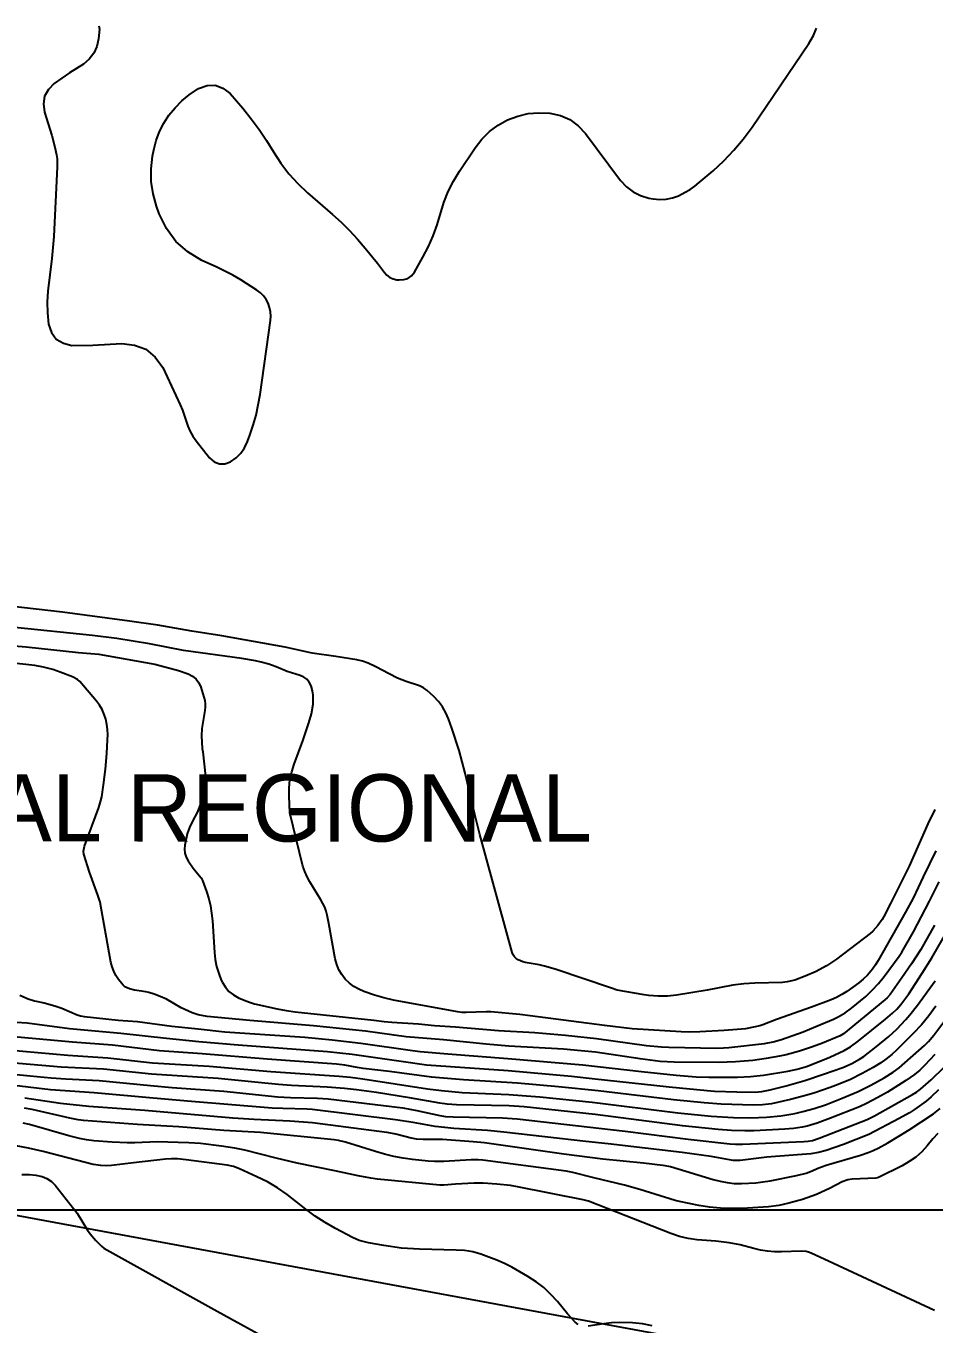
# Model space of a CAD drawing. Header units: centimetres. Extents: x 0 to 1302389, y -144212 to 85618.
# Drawn here: x 374590 to 380644, y -70840 to -62188 of the extents above; entities that cross this region are included whole.
import ezdxf

# ---------------------------------------------------------------- set-up
doc = ezdxf.new("R2010")
doc.units = ezdxf.units.CM
doc.header["$LTSCALE"] = 4
for name, color, linetype in [('CANEVA', 252, 'Continuous'), ('CURVAS-INTERMEDIARIAS', 39, 'Continuous'), ('CURVAS-MESTRA', 34, 'Continuous'), ('LIMITE-L', 7, 'Continuous')]:
    doc.layers.add(name, color=color, linetype=linetype)
doc.layers.add('textos', color=2, linetype='Continuous', lineweight=9)
doc.styles.add('EC_NOMES', font='GOTHIC.TTF')

msp = doc.modelspace()

# ---------------------------------------------------------------- linework, layer by layer
at = {"layer": 'CANEVA'}
msp.add_line((359448.449, -67330.225), (393383.191, -73597.854), dxfattribs=at)
at = {"layer": 'CURVAS-INTERMEDIARIAS'}
for points, elevation in [([(375075.566, -62187.972), (375079.329, -62210.321), (375074.296, -62274.498), (375062.823, -62324.767), (375043.378, -62370.178), (375011.953, -62408.299), (374972.556, -62441.563), (374880.281, -62500.694), (374777.301, -62571.419), (374739.322, -62611.877), (374713.832, -62656.547), (374707.061, -62707.532), (374712.758, -62762.725), (374761.549, -62917.629), (374783.318, -62995.118), (374794.439, -63047.503), (374797.824, -63073.901), (374799.012, -63100.502), (374798.739, -63127.218), (374774.693, -63591.54), (374769.757, -63664.684), (374763.311, -63737.672), (374735.852, -63956.471), (374731.649, -64028.12), (374733.437, -64099.871), (374739.797, -64176.501), (374760.584, -64232.251), (374791.913, -64276.196), (374839.08, -64302.431), (374896.799, -64316.861), (375036.685, -64315.526), (375228.367, -64305.048), (375314.138, -64315.538), (375390.024, -64342.943), (375451.051, -64395.707), (375502.188, -64465.363), (375618.591, -64713.268), (375632.85, -64748.394), (375669.251, -64855.91), (375684.319, -64890.111), (375703.246, -64922.35), (375724.748, -64953.27), (375814.397, -65067.377), (375845.776, -65092.287), (375879.133, -65106.758), (375915.474, -65105.565), (375953.796, -65093.924), (375990.507, -65066.914), (376022.478, -65035.938), (376047.359, -64999.01), (376067.488, -64958.124), (376083.275, -64915.119), (376105.214, -64848.905), (376124.286, -64781.969), (376139.058, -64713.955), (376150.96, -64645.229), (376220.328, -64151.677), (376221.988, -64122.055), (376220.465, -64092.879), (376214.15, -64064.348), (376204.643, -64036.252), (376190.485, -64010.296), (376173.693, -63986.58), (376152.971, -63966.202), (376129.627, -63948.056), (376022.316, -63880.734), (375968.313, -63849.699), (375856.952, -63793.77), (375762.12, -63750.249), (375669.273, -63692.854), (375588.975, -63623.984), (375527.496, -63537.884), (375478.578, -63440.299), (375460.049, -63388.128), (375438.159, -63306.248), (375425.101, -63223.689), (375425.265, -63140.106), (375434.252, -63055.831), (375442.351, -63012.916), (375458.394, -62951.349), (375479.663, -62892.056), (375508.769, -62836.206), (375543.099, -62782.629), (375584.032, -62733.585), (375628.217, -62688.061), (375677.269, -62647.844), (375740.181, -62604.583), (375797.448, -62585.404), (375852.247, -62581.954), (375903.329, -62602.081), (375951.934, -62637.926), (376035.422, -62736.281), (376091.403, -62805.94), (376144.794, -62877.442), (376194.273, -62951.688), (376241.151, -63027.774), (376289.567, -63102.341), (376342.541, -63173.137), (376402.341, -63238.252), (376466.699, -63299.597), (376633.954, -63443.656), (376691.783, -63496.285), (376747.563, -63550.898), (376800.272, -63608.48), (376850.943, -63668.038), (376932.877, -63770.139), (376979.879, -63831.623), (376996.929, -63849.438), (377015.945, -63863.855), (377037.91, -63873.172), (377061.84, -63879.092), (377078.139, -63880.997), (377108.829, -63878.852), (377136.43, -63870.602), (377159.385, -63853.213), (377179.26, -63829.722), (377236.78, -63728.294), (377272.71, -63658.543), (377304.754, -63587.222), (377330.975, -63513.57), (377376.465, -63363.633), (377404.498, -63291.096), (377439.868, -63221.849), (377480.128, -63154.773), (377584.78, -62999.324), (377630.081, -62942.706), (377680.433, -62891.996), (377738.343, -62850.132), (377801.296, -62814.165), (377869.286, -62789.122), (377938.543, -62771.863), (378009.699, -62766.276), (378082.113, -62768.472), (378152.803, -62785.602), (378216.42, -62812.382), (378271.567, -62853.905), (378321.069, -62905.25), (378554.252, -63217.716), (378593.589, -63259.461), (378637.338, -63294.105), (378687.736, -63318.099), (378742.546, -63335.002), (378772.154, -63340.521), (378815.344, -63344.394), (378857.863, -63343.004), (378899.379, -63333.716), (378940.215, -63319.164), (378985.704, -63296.208), (379018.051, -63277.189), (379048.751, -63255.617), (379078.358, -63232.332), (379170.543, -63153.603), (379242.435, -63087.018), (379310.434, -63016.926), (379372.577, -62941.608), (379430.824, -62862.803), (379810.062, -62303.931), (379839.961, -62250.59), (379860.098, -62202.971)], 75346.049), ([(380648.428, -67410.52), (380602.858, -67505.197), (380478.06, -67787.392), (380354.421, -68037.957), (380309.744, -68122.856), (380297.348, -68143.33), (380268.981, -68183.931), (380236.506, -68220.986), (380218.291, -68237.517), (379994.446, -68407.316), (379928.107, -68452.234), (379858.696, -68491.559), (379785.204, -68522.579), (379715.271, -68547.446), (379695.656, -68553.614), (379665.496, -68560.023), (379634.813, -68562.737), (379449.675, -68567.198), (379376.393, -68572.443), (379303.628, -68582.405), (379131.951, -68614.182), (378927.986, -68648.692), (378866.23, -68655.681), (378804.081, -68655.908), (378741.992, -68650.592), (378711.161, -68646.205), (378530.52, -68613.804), (378492.765, -68602.625), (378117.987, -68473.984), (378047.182, -68453.852), (378011.181, -68446.291), (377919.024, -68430.871), (377902.767, -68426.429), (377871.735, -68413.086), (377858.402, -68403.621), (377847.067, -68392.558), (377838.731, -68379.089), (377832.394, -68364.014), (377615.057, -67576.752), (377582.188, -67444.461), (377518.136, -67169.263), (377478.088, -67017.727), (377429.109, -66868.838), (377406.764, -66807.144), (377388.478, -66766.004), (377366.711, -66727.14), (377339.718, -66691.709), (377309.254, -66658.555), (377265.114, -66616.866), (377241.185, -66598.592), (377213.983, -66585.693), (377125.309, -66556.464), (377066.699, -66534.623), (377010.432, -66507.284), (376923.349, -66460.056), (376870.441, -66435.487), (376833.886, -66422.583), (376796.125, -66413.795), (376656.814, -66390.446), (376498.784, -66368.86), (376319.011, -66328.248), (375896.241, -66253.67), (375694.83, -66222.714), (375467.995, -66182.622), (375280.559, -66155.625), (374832.809, -66096.288), (374381.89, -66043.136)], 75445.713), ([(380655.795, -67685.059), (380571.093, -67859.03), (380505.037, -68001.905), (380453.683, -68096.01), (380271.519, -68417.119), (380253.594, -68446.514), (380233.904, -68474.762), (380200.283, -68513.795), (380171.042, -68540.968), (380141.711, -68565.276), (380063.214, -68622.686), (380029.274, -68643.853), (379994.026, -68662.67), (379957.376, -68678.593), (379826.075, -68729.088), (379593.948, -68810.115), (379503.473, -68845.234), (379483.262, -68851.606), (379440.379, -68861.878), (379386.743, -68872.15), (379359.663, -68875.551), (379244.068, -68883.977), (379082.127, -68893.219), (379014.667, -68894.38), (378958.534, -68892.982), (378632.403, -68872.172), (378447.769, -68850.851), (377951.517, -68785.242), (377883.127, -68777.719), (377689.717, -68759.966), (377657.554, -68759.549), (377524.644, -68763.886), (377495.962, -68763.007), (377467.439, -68759.675), (377040.114, -68680.901), (376976.253, -68665.65), (376913.056, -68647.897), (376841.895, -68624.213), (376808.103, -68609.297), (376776.304, -68591.383), (376747.504, -68568.976), (376718.56, -68541.202), (376695.312, -68510.739), (376675.863, -68478.415), (376662.125, -68443.273), (376652.197, -68406.261), (376609.44, -68170.074), (376598.004, -68115.442), (376590.687, -68088.713), (376581.63, -68062.685), (376569.984, -68037.721), (376556.607, -68013.46), (376482.096, -67892.125), (376463.719, -67858.944), (376448.045, -67824.621), (376436.661, -67788.637), (376349.145, -67432.84), (376343.67, -67322.331), (376344.645, -67267.559), (376349.932, -67213.472), (376361.689, -67160.408), (376377.758, -67108.029), (376435.828, -66952.317), (376476.873, -66833.525), (376493.558, -66772.655), (376504.198, -66707.75), (376505.603, -66677.807), (376504.424, -66648.137), (376499.371, -66618.866), (376490.354, -66585.762), (376478.307, -66562.254), (376462.855, -66542.262), (376442.308, -66527.572), (376418.366, -66516.4), (376331.71, -66490.341), (376257.718, -66460.418), (376208.113, -66442.5), (376157.249, -66428.544), (376119.876, -66420.284), (376030.144, -66404.795), (375640.816, -66350.705), (375413.911, -66305.837), (375194.665, -66271.464), (375033.557, -66251.61), (374516.051, -66198.19)], 75545.377), ([(374240.173, -66297.092), (374591.219, -66326.224), (374939.639, -66364.529), (375075.513, -66375.972), (375448.212, -66441.738), (375607.159, -66484.645), (375671.559, -66507.131), (375699.877, -66522.435), (375724.072, -66541.68), (375742.06, -66566.823), (375755.906, -66595.894), (375776.422, -66661.729), (375781.683, -66684.005), (375784.85, -66706.42), (375784.865, -66729.055), (375782.785, -66751.839), (375762.411, -66871.206), (375759.43, -66920.6), (375763.981, -67003.676), (375769.544, -67026.017), (375786.105, -67190.8), (375787.154, -67233.571), (375784.021, -67275.721), (375774.637, -67316.93), (375761.071, -67357.508), (375730.538, -67429.645), (375702.192, -67482.868), (375679.831, -67530.021), (375665.142, -67573.553), (375649.941, -67647.407), (375647.907, -67675.429), (375650.005, -67702.644), (375658.306, -67728.653), (375670.741, -67753.845), (375704.175, -67801.644), (375745.41, -67849.628), (375757.372, -67866.624), (375767.052, -67885.003), (375794.028, -67958.275), (375808.4, -68005.685), (375820.117, -68053.639), (375827.844, -68102.397), (375832.931, -68151.68), (375845.984, -68363.935), (375851.576, -68411.356), (375860.591, -68457.919), (375874.741, -68503.181), (375892.303, -68547.582), (375899.411, -68562.983), (375919.301, -68595.663), (375943.027, -68624.359), (375972.54, -68647.079), (376005.901, -68665.809), (376045.609, -68682.497), (376079.558, -68695.132), (376114.433, -68704.898), (376264.377, -68739.646), (376324.521, -68751.322), (376385.254, -68759.691), (376909.673, -68813.992), (376977.976, -68823.192), (377029.534, -68828.175), (377206.705, -68838.651), (377313.796, -68850.971), (377452.619, -68859.341), (377741.094, -68883.413), (377982.778, -68897.433), (378188.146, -68914.536), (378393.027, -68937.023), (378727.08, -68983.529), (378826.102, -68992.625), (378875.773, -68994.766), (379194.095, -69000.512), (379241.276, -68999.892), (379276.526, -68997.038), (379514.221, -68969.386), (379571.915, -68959.641), (379628.15, -68943.585), (379771.592, -68891.775), (379855.881, -68857.773), (379973.246, -68808.323), (380005.548, -68793.218), (380051.598, -68765.967), (380094.782, -68734.366), (380188.771, -68656.295), (380232.442, -68614.811), (380273.368, -68570.691), (380310.961, -68523.706), (380411.782, -68387.79), (380429.007, -68362.026), (380506.333, -68224.972), (380613.72, -68021.735), (380678.64, -67892.424)], 75645.041), ([(374548.619, -68647.231), (374603.782, -68673.139), (374645.836, -68686.835), (374711.277, -68700.391), (374782.218, -68719.179), (374828.178, -68735.654), (374930.524, -68780.361), (374954.109, -68786.774), (374978.278, -68790.579), (375205.36, -68813.964), (375333.031, -68823.345), (375563.49, -68854.407), (375738.119, -68872.218), (375916.077, -68892.427), (376449.068, -68929.177), (376631.324, -68945.975), (376823.576, -68967.254), (377166.904, -69017.378), (377217.803, -69023.627), (377402.27, -69039.373), (377802.949, -69069.594), (378303.056, -69111.977), (378694.174, -69157.854), (378924.881, -69180.874), (379057.649, -69191.794), (379143.259, -69195.363), (379333.631, -69193.846), (379420.991, -69190.187), (379508.015, -69181.49), (379670.33, -69155.352), (379732.156, -69141.454), (379792.727, -69122.936), (379878.955, -69090.234), (379948.604, -69060.977), (380044.478, -69016.658), (380086.417, -68992.895), (380138.648, -68955.384), (380321.284, -68807.973), (380368.146, -68769.248), (380396.677, -68741.802), (380423.644, -68710.702), (380475.636, -68638.931), (380565.048, -68501.079), (380628.631, -68399.088), (380780.388, -68136.213)], 75844.37), ([(374525.502, -68828.309), (374596.845, -68833.287), (374879.166, -68870.431), (375222.359, -68901.639), (375527.053, -68935.405), (375742.374, -68956.678), (376003.923, -68979.313), (376600.599, -69022.718), (376763.801, -69041.053), (377106.771, -69091.193), (377260.445, -69112.005), (377804.999, -69151.124), (378225.967, -69188.7), (378365.892, -69202.848), (378877.348, -69259.346), (379131.472, -69284.37), (379180.83, -69287.548), (379329.058, -69292.902), (379451.87, -69294.514), (379496.58, -69291.309), (379551.385, -69279.864), (379657.662, -69252.365), (379783.224, -69216.864), (379907.074, -69175.757), (380036.271, -69129.627), (380071.453, -69115.399), (380097.034, -69102.884), (380146.723, -69075.079), (380175.144, -69056.187), (380258.611, -68992.013), (380342.077, -68923.339), (380394.987, -68874.582), (380455.72, -68811.236), (380482.836, -68780.204), (380533.538, -68715.198), (380651.239, -68552.643)], 75944.034), ([(380657.18, -68722.082), (380610.217, -68785.833), (380559.679, -68846.714), (380505.198, -68904.089), (380395.376, -69012.297), (380362.06, -69043.146), (380323.12, -69074.761), (380290.184, -69098.617), (380238.489, -69131.028), (380164.693, -69171.326), (380086.109, -69209.777), (380005.602, -69243.991), (379950.884, -69264.179), (379848.454, -69298.783), (379795.444, -69314.988), (379688.116, -69342.86), (379560.736, -69371.853), (379499.786, -69379.964), (379438.245, -69381.894), (379225.32, -69374.534), (379112.348, -69366.783), (378906.949, -69345.346), (378404.874, -69286.405), (378141.308, -69258.674), (377867.104, -69235.475), (377506.356, -69212.609), (377294.561, -69195.737), (377014.312, -69156.919), (376837.562, -69136.486), (376797.028, -69130.256), (376716.479, -69114.761), (376660.481, -69107.256), (376197.575, -69074.39), (375764.387, -69039.046), (375480.244, -69018.846), (375166.886, -68982.547), (374901.193, -68962.106), (374311.18, -68907.973)], 76043.698), ([(374469.717, -69013.297), (374868.957, -69048.401), (375135.604, -69064.944), (375433.502, -69098.245), (375810.513, -69120.69), (376221.472, -69157.806), (376678.527, -69188.162), (376753.367, -69195.661), (376836.217, -69206.382), (377267.125, -69272.449), (377360.677, -69284.762), (377498.221, -69296.108), (377809.028, -69309.457), (378016.162, -69324.9), (378365.878, -69361.508), (378936.867, -69432.327), (379159.097, -69455.423), (379307.61, -69464.235), (379421.031, -69465.764), (379527.125, -69461.532), (379621.695, -69452.425), (379715.381, -69436.628), (379769.708, -69424.699), (379845.8, -69403.909), (379920.634, -69378.63), (380031.152, -69335.851), (380137.499, -69290.791), (380222.946, -69248.216), (380312.678, -69198.354), (380370.615, -69162.383), (380411.466, -69131.669), (380580.41, -68983.321), (380606.275, -68957.308), (380642.429, -68915.865), (380709.414, -68825.417)], 76143.362), ([(374207.052, -69146.625), (374617.805, -69186.835), (374758.372, -69199.095), (374856.318, -69205.621), (375077.093, -69216.51), (375419.925, -69251.431), (375564.779, -69262.983), (375910.076, -69287.08), (376270.171, -69325.879), (376354.016, -69330.226), (376534.464, -69335.025), (376605.163, -69340.147), (377101.61, -69400.258), (377195.401, -69416.213), (377348.356, -69450.139), (377385.935, -69456.512), (377438.44, -69459.439), (377766.806, -69466.392), (377865.397, -69472.663), (378584.616, -69555.737), (379005.514, -69608.402), (379283.315, -69639.015), (379319.547, -69641.318), (379367.943, -69641.146), (379775.45, -69623.97), (379804.505, -69621.35), (379833.18, -69616.065), (379877.749, -69600.946), (380198.038, -69476.031), (380246.106, -69451.514), (380499.521, -69311.095), (380527.303, -69294.345), (380553.712, -69275.486), (380625.615, -69212.349), (380711.529, -69127.354)], 76342.69), ([(380673.028, -69278.845), (380625.235, -69326.46), (380591.197, -69355.625), (380513.334, -69410.527), (380480.324, -69431.713), (380412.19, -69470.655), (380209.84, -69577.908), (380040.001, -69643.024), (379924.504, -69683.627), (379874.751, -69697.181), (379823.781, -69705.473), (379529.327, -69728.975), (379350.676, -69750.657), (379304.304, -69750.353), (379157.81, -69723.924), (378964.504, -69696.167), (378472.486, -69638.85), (378323.542, -69623.381), (377776.773, -69560.532), (377667.808, -69551.008), (377442.86, -69536.531), (377381.843, -69531.18), (377318.113, -69522.572), (377171.687, -69496.977), (377053.481, -69479.32), (376497.812, -69409.842), (376464.668, -69407.662), (376302.546, -69404.658), (376231.183, -69400.943), (375666.686, -69355.06), (375412.668, -69333.36), (375045.368, -69298.672), (374754.432, -69278.869), (374510.752, -69251.132)], 76442.354), ([(374582.071, -69333.061), (374819.63, -69368.809), (375009.986, -69388.612), (375382.085, -69415.207), (375970.183, -69466.371), (376110.917, -69475.317), (376349.681, -69486.822), (376499.347, -69497.286), (376995.697, -69562.477), (377065.329, -69575.622), (377158.941, -69599.57), (377190.537, -69605.193), (377238.669, -69608.701), (377323.65, -69607.056), (377366.945, -69608.495), (377570.46, -69623.392), (377646.008, -69630.352), (378175.067, -69706.885), (378435.742, -69738.035), (378708.146, -69766.151), (378836.349, -69781.043), (378886.059, -69791.318), (379172.191, -69877.297), (379218.534, -69889.009), (379265.27, -69897.934), (379312.618, -69902.666), (379360.371, -69904.604), (379456.044, -69899.613), (379503.509, -69893.451), (379550.785, -69885.46), (379726.635, -69850.46), (379791.4, -69834.206), (379820.172, -69824.338), (379875.956, -69800.02), (379923.885, -69782.349), (380152.919, -69714.007), (380204.68, -69696.659), (380238.874, -69683.333), (380271.915, -69667.362), (380336.21, -69631.643), (380409.009, -69589.063), (380477.588, -69546.503), (380641.365, -69438.207), (380685.109, -69404.561)], 76542.018), ([(380669.772, -69569.361), (380636.684, -69605.897), (380599.2, -69652.071), (380562.605, -69691.568), (380523.141, -69727.444), (380479.356, -69757.911), (380432.689, -69784.774), (380273.929, -69862.507), (380255.24, -69867.113), (380098.871, -69874.779), (380069.124, -69879.339), (380031.347, -69893.351), (379951.375, -69934.819), (379860.684, -69976.598), (379766.305, -70009.203), (379675.987, -70035.13), (379608.681, -70050.275), (379540.366, -70059.468), (379365.497, -70069.454), (379292.618, -70070.709), (379219.996, -70068.374), (379147.741, -70060.653), (379075.745, -70049.332), (378946.867, -70023.826), (378917.987, -70016.283), (378681.946, -69943.671), (378580.885, -69915.002), (378376.339, -69866.885), (378236.689, -69830.451), (378191.879, -69821.637), (377636.707, -69748.318), (377605.492, -69746.444), (377558.59, -69746.376), (377375.729, -69755.848), (377313.467, -69757.453), (377272.067, -69755.635), (377167.006, -69743.791), (377104.557, -69734.669), (377042.601, -69723.205), (376981.404, -69708.234), (376920.703, -69690.911), (376719.38, -69627.812), (376674.544, -69617.22), (376644.767, -69612.501), (376154.01, -69562.684), (375908.078, -69549.713), (375610.092, -69525.669), (375448.979, -69516.05), (375334.148, -69510.956), (374973.221, -69483.628), (374936.93, -69478.952), (374882.954, -69469.114), (374630.417, -69409.489), (374581.24, -69401.267)], 76641.682), ([(378271.367, -70842.62), (378251.904, -70828.424), (378199.483, -70772.03), (378132.732, -70690.5), (378089.077, -70642.343), (378042.387, -70597.72), (377991.162, -70558.391), (377936.912, -70522.598), (377830.332, -70462.079), (377779.992, -70436.778), (377728.35, -70414.247), (377621.762, -70373.906), (377568.748, -70358.641), (377541.601, -70353.952), (377514.142, -70350.735), (377458.706, -70347.266), (377214.497, -70341.1), (377094.735, -70333.788), (376975.913, -70317.213), (376873.503, -70298.643), (376810.902, -70282.986), (376766.575, -70264.097), (376652.878, -70203.257), (376584.625, -70163.823), (376518.303, -70121.564), (376454.868, -70075.085), (376331.124, -69976.897), (376267.263, -69932.396), (376199.841, -69893.512), (376130.033, -69858.382), (376012.522, -69805.412), (375972.901, -69791.162), (375931.622, -69782.159), (375657.744, -69745.288), (375599.278, -69739.891), (375560.234, -69738.984), (375521.265, -69741.506), (375305.78, -69764.969), (375159.365, -69783.706), (375124.717, -69785.608), (375090.005, -69784.345), (375038.715, -69775.875), (374703.654, -69690.873), (374606.6, -69668.599), (374393.657, -69627.648)], 76841.011), ([(374563.029, -69843.488), (374613.887, -69843.375), (374656.003, -69847.353), (374697.057, -69857.52), (374729.758, -69871.039), (374759.408, -69889.286), (374784.079, -69913.859), (374906.796, -70069.627), (374930.229, -70102.383), (374999.58, -70213.572), (375016.838, -70238.054), (375056.1, -70283.382), (375093.72, -70321.364), (375110.042, -70333.52), (375863.767, -70755.405), (376314.558, -71000.54)], 76940.675), ([(378765.643, -70852.091), (378699.946, -70839.866), (378632.926, -70832.94), (378545.552, -70831.073), (378493.79, -70832.955), (378442.274, -70838.278), (378338.997, -70855.354)], 76841.011)]:
    msp.add_lwpolyline(points, dxfattribs=dict(at, elevation=elevation))
at = {"layer": 'CURVAS-MESTRA'}
for points, elevation in [([(380647.421, -68181.626), (380556.603, -68343.056), (380494.469, -68439.284), (380429.479, -68533.586), (380350.873, -68642.999), (380331.261, -68665.94), (380316.932, -68680.087), (380040.613, -68906.598), (380018.239, -68919.037), (379899.706, -68969.214), (379834.373, -68992.822), (379746.608, -69021.5), (379659.097, -69045.127), (379614.847, -69055.065), (379525.551, -69071.126), (379435.586, -69082.797), (379321.221, -69093.396), (379208.712, -69097.133), (378910.478, -69094.509), (378818.831, -69089.825), (378684.766, -69073.526), (378387.144, -69028.904), (378291.817, -69018.463), (378172.765, -69008.677), (377809.682, -68988.197), (377658.96, -68975.602), (377374.477, -68947.039), (377124.88, -68925.324), (377044.37, -68915.765), (376854.069, -68889.242), (376506.602, -68852.856), (376083.348, -68817.117), (375798.174, -68789.936), (375737.328, -68778.718), (375698.276, -68766.215), (375624.71, -68732.175), (375526.185, -68675.891), (375484.774, -68657.449), (375443.632, -68641.559), (375408.112, -68630.073), (375389.929, -68625.965), (375345.321, -68618.851), (375312.523, -68615.621), (375279.521, -68606.526), (375264.052, -68600.233), (375249.771, -68592.224), (375237.294, -68581.639), (375226.007, -68569.328), (375207.366, -68544.541), (375189.87, -68517.503), (375175.098, -68489.275), (375164.406, -68459.256), (375156.435, -68428.058), (375094.157, -68079), (375083.721, -68029.378), (375068.425, -67981.046), (375012.768, -67828.695), (374975.668, -67709.212), (374974.265, -67688.765), (374979.492, -67655.362), (375075.574, -67396.565), (375090.088, -67349.808), (375095.234, -67325.897), (375106.786, -67246.454), (375119.139, -67142.258), (375128.11, -67037.71), (375134.391, -66947.351), (375135.173, -66912.551), (375133.783, -66877.936), (375129.147, -66843.604), (375122.349, -66809.461), (375111.687, -66776.59), (375098.226, -66745.158), (375080.555, -66715.888), (375060.074, -66688.055), (374949.616, -66558.044), (374933.374, -66543.48), (374900.596, -66526.916), (374818.018, -66494.364), (374769.339, -66477.194), (374707.798, -66460.851), (374649.398, -66450.106), (374466.293, -66431.814)], 75744.706), ([(380649.642, -69044.563), (380583.482, -69114.63), (380549.972, -69147.136), (380514.232, -69177.173), (380457.179, -69217.796), (380332.971, -69293.763), (380268.545, -69331.069), (380194.147, -69370.668), (380146.87, -69392.22), (379954.519, -69469.039), (379865.769, -69501.843), (379797.586, -69520.911), (379764.049, -69527.609), (379706.889, -69536.217), (379649.3, -69541.056), (379441.757, -69551.696), (379382.541, -69553.438), (379293.695, -69551.258), (379205.051, -69544.696), (378966.845, -69519.47), (378384.752, -69443.479), (377912.136, -69392.016), (377811.014, -69385.076), (377461.223, -69378.341), (377397.232, -69374.549), (377349.58, -69368.17), (377146.593, -69331.753), (376927.687, -69296.694), (376793.854, -69278.259), (376713.697, -69269.312), (376597.907, -69261.507), (376360.513, -69249.668), (376274.313, -69243.973), (376159.605, -69233.439), (375872.228, -69203.094), (375426.745, -69174.449), (375105.906, -69141.998), (374824.916, -69127.995), (374488.041, -69098.572)], 76243.026), ([(380648.29, -70750.334), (379974.537, -70436.512), (379824.195, -70367.039), (379808.015, -70360.919), (379791.527, -70356.353), (379757.286, -70353.475), (379627.845, -70358.614), (379580.912, -70358.388), (379534.3, -70355.262), (379488.198, -70347.791), (379442.42, -70337.411), (379352.466, -70313.408), (379278.253, -70298.84), (379190.381, -70287.931), (379065.122, -70279.704), (379005.401, -70270.073), (378946.668, -70255.759), (378889.452, -70236.242), (378340.458, -70021.921), (378305.011, -70012.952), (377866.85, -69925.295), (377821.319, -69917.91), (377729.672, -69907.135), (377637.624, -69900.948), (377578.569, -69901.929), (377453.034, -69908.53), (377375.011, -69914.257), (377349.494, -69914.571), (376932.961, -69874.713), (376890.003, -69868.816), (376804.741, -69852.886), (376650.26, -69818.718), (376397.198, -69767.094), (376257.523, -69734.577), (376049.051, -69681.438), (375981.81, -69668.299), (375893.494, -69654.359), (375754.074, -69636.818), (375676.422, -69631.537), (375464.584, -69626.637), (375314.78, -69631.512), (375264.869, -69631.658), (375165.125, -69627.354), (375042.875, -69618.528), (374994.597, -69613.067), (374946.938, -69603.707), (374876.221, -69585.467), (374614.156, -69510.095), (374570.478, -69500.528)], 76741.346)]:
    msp.add_lwpolyline(points, dxfattribs=dict(at, elevation=elevation))
at = {"layer": 'LIMITE-L'}
msp.add_lwpolyline([(380038.757, -73034.512), (367681.453, -73068.294), (368063.339, -70078.744), (381063.779, -70078.744)], close=True, dxfattribs=at)

# ---------------------------------------------------------------- texts
at = {"layer": 'textos', "style": 'EC_NOMES'}
msp.add_text('HOSPITAL REGIONAL', height=448.48839, rotation=359.9960628, dxfattribs=at).set_placement((372130.571, -67623.725, -75545.377))

doc.saveas('drawing.dxf')
